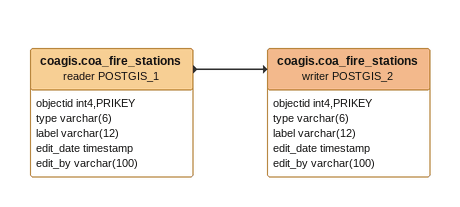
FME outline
coagis.coa_fire_stations (reader POSTGIS_1)
    attributes: objectid int4,PRIKEY, type varchar(6), label varchar(12), edit_date timestamp, edit_by varchar(100)
    -> coagis.coa_fire_stations (writer POSTGIS_2)
coagis.coa_fire_stations (writer POSTGIS_2)
    attributes: objectid int4,PRIKEY, type varchar(6), label varchar(12), edit_date timestamp, edit_by varchar(100)
